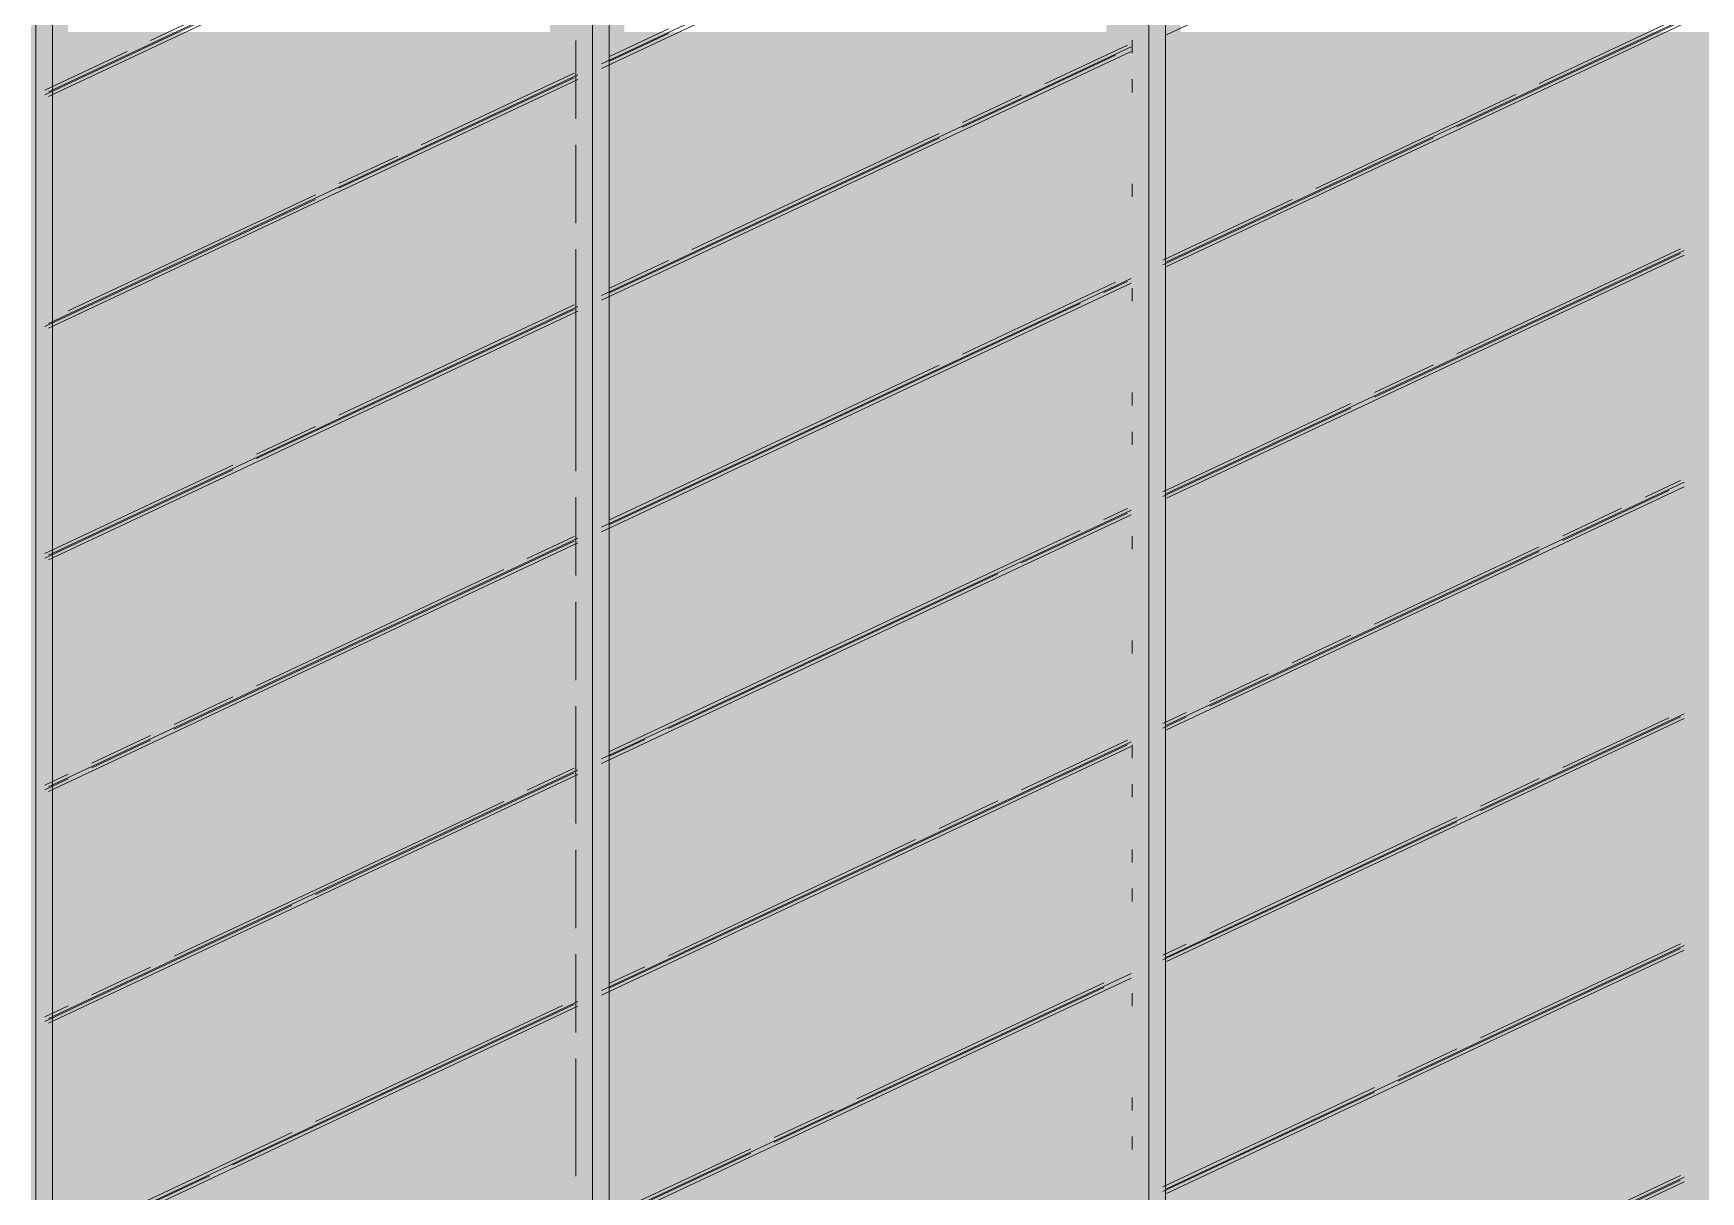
# Model space of a CAD drawing. Header units: millimetres. Extents: x 5 to 1315, y 5 to 292.
# Drawn here: x 1131.67 to 1139.16, y 218.79 to 223.99 of the extents above; entities that cross this region are included whole.
import ezdxf

# ---------------------------------------------------------------- set-up
doc = ezdxf.new("R2010")
doc.units = ezdxf.units.MM
doc.layers.add('EXISTING', color=7, linetype='Continuous')
doc.layers.add('IMAGES', color=7, linetype='Continuous')

# ---------------------------------------------------------------- blocks, each defined once
blk = doc.blocks.new('SHEET_03')
at = {"layer": 'EXISTING', "color": 250, "lineweight": 9}
for p, q in [((236.6793, 232.0195), (236.6793, 215.368)), ((236.7543, 215.4032), (236.7543, 232.0547)), ((234.2539, 214.2293), (234.2539, 230.8809)), ((234.1789, 230.8457), (234.1789, 214.1941)), ((231.6785, 229.6718), (231.6785, 213.0203)), ((231.7536, 213.0555), (231.7536, 229.707)), ((236.7578, 223.987), (239.0842, 225.0792)), ((234.22, 223.8571), (236.5992, 224.9741)), ((234.22, 223.8363), (236.5992, 224.9533)), ((231.735, 223.7312), (234.1143, 224.8482)), ((231.735, 223.7104), (234.1143, 224.8274)), ((231.7184, 223.7183), (233.3045, 224.4629)), ((232.4586, 224.0866), (232.1942, 223.9625)), ((236.7578, 222.9671), (239.0842, 224.0593)), ((239.0675, 224.0671), (238.433, 223.7693)), ((234.5206, 224.0139), (234.2562, 223.8898)), ((234.2562, 223.869), (234.5206, 223.9931)), ((236.7578, 222.9463), (239.0842, 224.0385)), ((238.0629, 223.5747), (239.0675, 224.0463)), ((232.0885, 223.9128), (231.7184, 223.7391)), ((234.1039, 223.6105), (234.1039, 223.9623)), ((234.22, 222.8164), (236.5992, 223.9334)), ((234.22, 222.7956), (236.5992, 223.9126)), ((236.5825, 223.9412), (236.2124, 223.7675)), ((236.6043, 223.9049), (236.6043, 223.9635)), ((235.8423, 223.5729), (236.5297, 223.8956)), ((231.735, 222.6905), (234.1143, 223.8075)), ((231.735, 222.6697), (234.1143, 223.7867)), ((233.0402, 223.2981), (234.0976, 223.7945)), ((234.0976, 223.8153), (233.4103, 223.4926)), ((236.6043, 223.729), (236.6043, 223.7876)), ((236.1067, 223.7178), (235.8423, 223.5937)), ((238.3273, 223.7196), (237.4285, 223.2976)), ((235.7366, 223.5441), (234.6263, 223.0228)), ((236.7412, 222.9542), (237.9572, 223.525)), ((234.1039, 223.1414), (234.1039, 223.4932)), ((234.2562, 222.8283), (235.7366, 223.5233)), ((233.3045, 223.443), (233.0402, 223.3189)), ((236.6043, 223.2599), (236.6043, 223.3185)), ((231.7184, 222.6775), (232.9344, 223.2484)), ((232.9344, 223.2692), (231.8241, 222.748)), ((237.3227, 223.248), (236.7412, 222.975)), ((234.1039, 222.0274), (234.1039, 223.0242)), ((236.7578, 221.9264), (239.0842, 223.0186)), ((237.6928, 222.3602), (239.0675, 223.0056)), ((239.0675, 223.0264), (238.0629, 222.5548)), ((234.5206, 222.9732), (234.2562, 222.8491)), ((236.7578, 221.9056), (239.0842, 222.9978)), ((234.22, 221.7757), (236.5992, 222.8927)), ((234.22, 221.7549), (236.5992, 222.8719)), ((236.5297, 222.8757), (235.8423, 222.553)), ((236.4768, 222.83), (236.5825, 222.8797)), ((236.6043, 222.7908), (236.6043, 222.8495)), ((234.0976, 222.7746), (233.0402, 222.2782)), ((234.2562, 221.7875), (236.3711, 222.7804)), ((231.735, 221.6498), (234.1143, 222.7668)), ((231.735, 221.629), (234.1143, 222.746)), ((232.6701, 222.0836), (234.0976, 222.7538)), ((235.7366, 222.5034), (234.2562, 221.8083)), ((237.9572, 222.5051), (237.6928, 222.381)), ((236.6043, 222.3218), (236.6043, 222.3804)), ((237.5871, 222.3314), (236.7412, 221.9342)), ((236.7412, 221.9134), (237.5871, 222.3106)), ((232.9344, 222.2285), (232.6701, 222.1044)), ((236.6043, 222.1459), (236.6043, 222.2045)), ((232.5643, 222.0548), (231.7184, 221.6576)), ((231.7184, 221.6368), (232.5643, 222.034)), ((236.7578, 220.8857), (239.0842, 221.9779)), ((236.7578, 220.8649), (239.0842, 221.957)), ((239.0675, 221.9857), (238.9089, 221.9112)), ((234.1039, 221.5584), (234.1039, 221.9102)), ((238.5388, 221.7166), (239.0146, 221.94)), ((234.22, 220.735), (236.5992, 221.852)), ((234.22, 220.7142), (236.5992, 221.8311)), ((236.1067, 221.6156), (236.5825, 221.839)), ((236.5825, 221.8598), (236.4768, 221.8101)), ((238.8031, 221.8616), (238.5388, 221.7375)), ((231.735, 220.6091), (234.1143, 221.7261)), ((234.0976, 221.7339), (233.8861, 221.6346)), ((236.3711, 221.7605), (234.2562, 220.7676)), ((236.6043, 221.6768), (236.6043, 221.7355)), ((231.735, 220.5883), (234.1143, 221.7052)), ((232.3, 220.8691), (234.0976, 221.7131)), ((236.9526, 220.972), (238.433, 221.667)), ((238.433, 221.6878), (237.6928, 221.3403)), ((233.7804, 221.585), (232.6701, 221.0637)), ((234.5206, 220.8709), (236.001, 221.5659)), ((234.1039, 221.0893), (234.1039, 221.4411)), ((237.5871, 221.2907), (237.3227, 221.1666)), ((236.6043, 221.2078), (236.6043, 221.2664)), ((237.217, 221.1169), (236.9526, 220.9928)), ((232.5643, 221.0141), (232.3, 220.8899)), ((234.1039, 220.4443), (234.1039, 220.972)), ((236.8469, 220.9432), (236.7412, 220.8935)), ((236.7412, 220.8727), (236.8469, 220.9224)), ((236.7578, 219.845), (239.0842, 220.9371)), ((236.7578, 219.8242), (239.0842, 220.9163)), ((238.1687, 220.5022), (239.0675, 220.9241)), ((239.0146, 220.9201), (238.5388, 220.6967)), ((232.1942, 220.8403), (231.9299, 220.7162)), ((231.9299, 220.6954), (232.1942, 220.8195)), ((234.22, 219.6943), (236.5992, 220.8112)), ((234.22, 219.6734), (236.5992, 220.7904)), ((234.2562, 220.7468), (234.4148, 220.8213)), ((234.2562, 219.7061), (236.5825, 220.7982)), ((236.5825, 220.8191), (236.1067, 220.5957)), ((236.6043, 220.7387), (236.6043, 220.7974)), ((231.735, 219.5684), (234.1143, 220.6853)), ((234.0976, 220.6932), (233.8861, 220.5939)), ((231.8241, 220.6666), (231.7184, 220.6169)), ((231.7184, 220.5961), (231.8241, 220.6457)), ((231.735, 219.5476), (234.1143, 220.6645)), ((232.9344, 220.1263), (234.0976, 220.6723)), ((236.6043, 220.5628), (236.6043, 220.6215)), ((238.433, 220.6471), (238.1687, 220.523)), ((233.7804, 220.5442), (232.3, 219.8492)), ((236.001, 220.546), (235.7366, 220.4219)), ((236.7412, 219.832), (238.0629, 220.4525)), ((238.0629, 220.4733), (236.9526, 219.9521)), ((234.1039, 219.9753), (234.1039, 220.3271)), ((235.6309, 220.3723), (234.5206, 219.851)), ((236.6043, 220.2697), (236.6043, 220.3283)), ((236.6043, 220.0938), (236.6043, 220.1524)), ((231.7184, 219.5554), (232.8287, 220.0766)), ((234.1039, 219.5062), (234.1039, 219.858)), ((236.8469, 219.9024), (236.7412, 219.8528)), ((236.7578, 218.8043), (239.0842, 219.8964)), ((236.7578, 218.7834), (239.0842, 219.8756)), ((237.7986, 219.2877), (239.0675, 219.8834)), ((239.0675, 219.9042), (238.1687, 219.4823)), ((232.1942, 219.7996), (231.9299, 219.6755)), ((234.4148, 219.8014), (234.2562, 219.7269)), ((234.22, 218.6535), (236.5992, 219.7705)), ((234.22, 218.6327), (236.5992, 219.7497)), ((234.9964, 219.0129), (236.4768, 219.7079)), ((236.4768, 219.7287), (235.3665, 219.2074)), ((231.735, 218.5276), (234.1143, 219.6446)), ((232.5643, 218.9118), (234.0976, 219.6316)), ((236.6043, 219.6247), (236.6043, 219.6833)), ((231.8241, 219.6258), (231.7184, 219.5762)), ((231.735, 218.5068), (234.1143, 219.6238)), ((234.0447, 219.6276), (232.9344, 219.1064)), ((238.0629, 219.4326), (237.7986, 219.3085)), ((234.1039, 218.8613), (234.1039, 219.389)), ((237.6928, 219.2589), (236.7412, 218.8121)), ((236.6043, 219.1557), (236.6043, 219.2143)), ((236.7412, 218.7913), (237.6928, 219.2381)), ((235.2608, 219.1578), (234.9964, 219.0337)), ((232.8287, 219.0567), (231.7184, 218.5355)), ((236.6043, 218.9798), (236.6043, 219.0384)), ((234.8907, 218.984), (234.2562, 218.6862)), ((234.2562, 218.6654), (234.8907, 218.9632)), ((231.7184, 218.5147), (232.4586, 218.8622)), ((236.7578, 217.7635), (239.0842, 218.8557)), ((236.7578, 217.7427), (239.0842, 218.8349)), ((237.4285, 218.0732), (239.0675, 218.8427)), ((239.0675, 218.8635), (237.7986, 218.2678))]:
    blk.add_line(p, q, dxfattribs=at)
at = {"layer": 'IMAGES', "color": 7}
for points in [[(236.6553, 222), (236.8219, 222), (236.6553, 225), (236.8219, 225)], [(231.6562, 218.6667), (231.8228, 218.6667), (231.6562, 224.6667), (231.8228, 224.6667)], [(234.1557, 223.8333), (234.3224, 223.8333), (234.1557, 224.6667), (234.3224, 224.6667)], [(236.4886, 223.8333), (236.6553, 223.8333), (236.4886, 224.6667), (236.6553, 224.6667)], [(233.9891, 223.8333), (234.1557, 223.8333), (233.9891, 224.5), (234.1557, 224.5)], [(231.8228, 223.8333), (232.656, 223.8333), (231.8228, 224), (232.656, 224)], [(232.656, 223.8333), (233.9891, 223.8333), (232.656, 224), (233.9891, 224)], [(234.3224, 223.8333), (234.8223, 223.8333), (234.3224, 224), (234.8223, 224)], [(234.8223, 223.8333), (236.4886, 223.8333), (234.8223, 224), (236.4886, 224)], [(236.8219, 223.1667), (236.9885, 223.1667), (236.8219, 224), (236.9885, 224)], [(236.9885, 223.8333), (238.6549, 223.8333), (236.9885, 224), (238.6549, 224)], [(238.6549, 223.8333), (238.9882, 223.8333), (238.6549, 224), (238.9882, 224)], [(238.9882, 223.8333), (239.3214, 223.8333), (238.9882, 224), (239.3214, 224)], [(231.8228, 223.6667), (232.3227, 223.6667), (231.8228, 223.8333), (232.3227, 223.8333)], [(232.3227, 223.6667), (233.9891, 223.6667), (232.3227, 223.8333), (233.9891, 223.8333)], [(233.9891, 223.6667), (234.3224, 223.6667), (233.9891, 223.8333), (234.3224, 223.8333)], [(234.3224, 223), (234.489, 223), (234.3224, 223.8333), (234.489, 223.8333)], [(234.489, 223.6667), (236.1554, 223.6667), (234.489, 223.8333), (236.1554, 223.8333)], [(236.1554, 223.6667), (236.6553, 223.6667), (236.1554, 223.8333), (236.6553, 223.8333)], [(236.9885, 223.6667), (238.155, 223.6667), (236.9885, 223.8333), (238.155, 223.8333)], [(238.155, 223.6667), (239.1548, 223.6667), (238.155, 223.8333), (239.1548, 223.8333)], [(239.1548, 223.1667), (239.3214, 223.1667), (239.1548, 223.8333), (239.3214, 223.8333)], [(231.8228, 223.5), (233.6558, 223.5), (231.8228, 223.6667), (233.6558, 223.6667)], [(233.6558, 223.5), (233.8225, 223.5), (233.6558, 223.6667), (233.8225, 223.6667)], [(233.8225, 223.5), (234.1557, 223.5), (233.8225, 223.6667), (234.1557, 223.6667)], [(234.1557, 222.6667), (234.3224, 222.6667), (234.1557, 223.6667), (234.3224, 223.6667)], [(234.489, 223.5), (235.8221, 223.5), (234.489, 223.6667), (235.8221, 223.6667)], [(235.8221, 223.5), (236.322, 223.5), (235.8221, 223.6667), (236.322, 223.6667)], [(236.322, 223.5), (236.4886, 223.5), (236.322, 223.6667), (236.4886, 223.6667)], [(236.4886, 222.8333), (236.6553, 222.8333), (236.4886, 223.6667), (236.6553, 223.6667)], [(236.9885, 223.5), (237.8217, 223.5), (236.9885, 223.6667), (237.8217, 223.6667)], [(237.8217, 223.5), (238.4882, 223.5), (237.8217, 223.6667), (238.4882, 223.6667)], [(238.4882, 223.5), (238.9882, 223.5), (238.4882, 223.6667), (238.9882, 223.6667)], [(238.9882, 223), (239.1548, 223), (238.9882, 223.6667), (239.1548, 223.6667)], [(231.8228, 223.3333), (233.1559, 223.3333), (231.8228, 223.5), (233.1559, 223.5)], [(233.1559, 223.3333), (233.8225, 223.3333), (233.1559, 223.5), (233.8225, 223.5)], [(233.8225, 223.3333), (233.9891, 223.3333), (233.8225, 223.5), (233.9891, 223.5)], [(233.9891, 222.6667), (234.1557, 222.6667), (233.9891, 223.5), (234.1557, 223.5)], [(234.489, 223.3333), (235.3222, 223.3333), (234.489, 223.5), (235.3222, 223.5)], [(235.3222, 223.3333), (235.9887, 223.3333), (235.3222, 223.5), (235.9887, 223.5)], [(235.9887, 223.3333), (236.4886, 223.3333), (235.9887, 223.5), (236.4886, 223.5)], [(236.9885, 223.3333), (237.6551, 223.3333), (236.9885, 223.5), (237.6551, 223.5)], [(237.6551, 223.3333), (238.155, 223.3333), (237.6551, 223.5), (238.155, 223.5)], [(238.155, 223.3333), (238.9882, 223.3333), (238.155, 223.5), (238.9882, 223.5)], [(231.8228, 223.1667), (232.8226, 223.1667), (231.8228, 223.3333), (232.8226, 223.3333)], [(232.8226, 223.1667), (232.9893, 223.1667), (232.8226, 223.3333), (232.9893, 223.3333)], [(232.9893, 223.1667), (233.1559, 223.1667), (232.9893, 223.3333), (233.1559, 223.3333)], [(233.1559, 223.1667), (233.4892, 223.1667), (233.1559, 223.3333), (233.4892, 223.3333)], [(233.4892, 223.1667), (233.9891, 223.1667), (233.4892, 223.3333), (233.9891, 223.3333)], [(234.489, 223.1667), (234.9889, 223.1667), (234.489, 223.3333), (234.9889, 223.3333)], [(234.9889, 223.1667), (235.6554, 223.1667), (234.9889, 223.3333), (235.6554, 223.3333)], [(235.6554, 223.1667), (236.4886, 223.1667), (235.6554, 223.3333), (236.4886, 223.3333)], [(236.9885, 223.1667), (237.1552, 223.1667), (236.9885, 223.3333), (237.1552, 223.3333)], [(237.1552, 223.1667), (237.8217, 223.1667), (237.1552, 223.3333), (237.8217, 223.3333)], [(237.8217, 223.1667), (238.9882, 223.1667), (237.8217, 223.3333), (238.9882, 223.3333)], [(231.8228, 223), (232.4894, 223), (231.8228, 223.1667), (232.4894, 223.1667)], [(232.4894, 223), (233.1559, 223), (232.4894, 223.1667), (233.1559, 223.1667)], [(233.1559, 223), (233.9891, 223), (233.1559, 223.1667), (233.9891, 223.1667)], [(234.489, 223), (234.6556, 223), (234.489, 223.1667), (234.6556, 223.1667)], [(234.6556, 223), (235.3222, 223), (234.6556, 223.1667), (235.3222, 223.1667)], [(235.3222, 223), (236.4886, 223), (235.3222, 223.1667), (236.4886, 223.1667)], [(236.8219, 222.8333), (237.1552, 222.8333), (236.8219, 223.1667), (237.1552, 223.1667)], [(237.1552, 223), (237.3218, 223), (237.1552, 223.1667), (237.3218, 223.1667)], [(237.3218, 223), (237.4884, 223), (237.3218, 223.1667), (237.4884, 223.1667)], [(237.4884, 223), (238.9882, 223), (237.4884, 223.1667), (238.9882, 223.1667)], [(239.1548, 223), (239.4881, 223), (239.1548, 223.1667), (239.4881, 223.1667)], [(231.8228, 222.8333), (231.9895, 222.8333), (231.8228, 223), (231.9895, 223)], [(231.9895, 222.8333), (232.656, 222.8333), (231.9895, 223), (232.656, 223)], [(232.656, 222.8333), (233.9891, 222.8333), (232.656, 223), (233.9891, 223)], [(234.3224, 222.8333), (234.9889, 222.8333), (234.3224, 223), (234.9889, 223)], [(234.9889, 222.8333), (236.4886, 222.8333), (234.9889, 223), (236.4886, 223)], [(237.1552, 222.8333), (238.6549, 222.8333), (237.1552, 223), (238.6549, 223)], [(238.6549, 222.8333), (238.9882, 222.8333), (238.6549, 223), (238.9882, 223)], [(238.9882, 222.8333), (239.3214, 222.8333), (238.9882, 223), (239.3214, 223)], [(231.8228, 222.6667), (232.3227, 222.6667), (231.8228, 222.8333), (232.3227, 222.8333)], [(232.3227, 222.6667), (233.9891, 222.6667), (232.3227, 222.8333), (233.9891, 222.8333)], [(234.3224, 222), (234.489, 222), (234.3224, 222.8333), (234.489, 222.8333)], [(234.489, 222.6667), (236.1554, 222.6667), (234.489, 222.8333), (236.1554, 222.8333)], [(236.1554, 222.6667), (236.6553, 222.6667), (236.1554, 222.8333), (236.6553, 222.8333)], [(236.8219, 222.1667), (236.9885, 222.1667), (236.8219, 222.8333), (236.9885, 222.8333)], [(236.9885, 222.6667), (238.4882, 222.6667), (236.9885, 222.8333), (238.4882, 222.8333)], [(238.4882, 222.6667), (239.1548, 222.6667), (238.4882, 222.8333), (239.1548, 222.8333)], [(239.1548, 220), (239.3214, 220), (239.1548, 222.8333), (239.3214, 222.8333)], [(231.8228, 222.5), (231.9895, 222.5), (231.8228, 222.6667), (231.9895, 222.6667)], [(231.9895, 222.5), (233.4892, 222.5), (231.9895, 222.6667), (233.4892, 222.6667)], [(233.4892, 222.5), (233.9891, 222.5), (233.4892, 222.6667), (233.9891, 222.6667)], [(233.9891, 222.5), (234.3224, 222.5), (233.9891, 222.6667), (234.3224, 222.6667)], [(234.489, 222.5), (235.8221, 222.5), (234.489, 222.6667), (235.8221, 222.6667)], [(235.8221, 222.5), (236.322, 222.5), (235.8221, 222.6667), (236.322, 222.6667)], [(236.322, 222.5), (236.4886, 222.5), (236.322, 222.6667), (236.4886, 222.6667)], [(236.4886, 221.8333), (236.6553, 221.8333), (236.4886, 222.6667), (236.6553, 222.6667)], [(236.9885, 222.5), (237.9883, 222.5), (236.9885, 222.6667), (237.9883, 222.6667)], [(237.9883, 222.5), (238.6549, 222.5), (237.9883, 222.6667), (238.6549, 222.6667)], [(238.6549, 222.5), (238.9882, 222.5), (238.6549, 222.6667), (238.9882, 222.6667)], [(238.9882, 222), (239.1548, 222), (238.9882, 222.6667), (239.1548, 222.6667)], [(231.8228, 222.3333), (233.3225, 222.3333), (231.8228, 222.5), (233.3225, 222.5)], [(233.3225, 222.3333), (233.8225, 222.3333), (233.3225, 222.5), (233.8225, 222.5)], [(233.8225, 222.3333), (233.9891, 222.3333), (233.8225, 222.5), (233.9891, 222.5)], [(233.9891, 221.6667), (234.1557, 221.6667), (233.9891, 222.5), (234.1557, 222.5)], [(234.1557, 221.6667), (234.3224, 221.6667), (234.1557, 222.5), (234.3224, 222.5)], [(234.489, 222.3333), (235.4888, 222.3333), (234.489, 222.5), (235.4888, 222.5)], [(235.4888, 222.3333), (236.1554, 222.3333), (235.4888, 222.5), (236.1554, 222.5)], [(236.1554, 222.3333), (236.4886, 222.3333), (236.1554, 222.5), (236.4886, 222.5)], [(236.9885, 222.3333), (237.6551, 222.3333), (236.9885, 222.5), (237.6551, 222.5)], [(237.6551, 222.3333), (237.8217, 222.3333), (237.6551, 222.5), (237.8217, 222.5)], [(237.8217, 222.3333), (237.9883, 222.3333), (237.8217, 222.5), (237.9883, 222.5)], [(237.9883, 222.3333), (238.3216, 222.3333), (237.9883, 222.5), (238.3216, 222.5)], [(238.3216, 222.3333), (238.9882, 222.3333), (238.3216, 222.5), (238.9882, 222.5)], [(231.8228, 222.1667), (232.8226, 222.1667), (231.8228, 222.3333), (232.8226, 222.3333)], [(232.8226, 222.1667), (233.4892, 222.1667), (232.8226, 222.3333), (233.4892, 222.3333)], [(233.4892, 222.1667), (233.9891, 222.1667), (233.4892, 222.3333), (233.9891, 222.3333)], [(234.489, 222.1667), (234.9889, 222.1667), (234.489, 222.3333), (234.9889, 222.3333)], [(234.9889, 222.1667), (235.8221, 222.1667), (234.9889, 222.3333), (235.8221, 222.3333)], [(235.8221, 222.1667), (236.4886, 222.1667), (235.8221, 222.3333), (236.4886, 222.3333)], [(236.9885, 222.1667), (237.3218, 222.1667), (236.9885, 222.3333), (237.3218, 222.3333)], [(237.3218, 222.1667), (237.9883, 222.1667), (237.3218, 222.3333), (237.9883, 222.3333)], [(237.9883, 222.1667), (238.9882, 222.1667), (237.9883, 222.3333), (238.9882, 222.3333)], [(231.8228, 222), (232.4894, 222), (231.8228, 222.1667), (232.4894, 222.1667)], [(232.4894, 222), (233.1559, 222), (232.4894, 222.1667), (233.1559, 222.1667)], [(233.1559, 222), (233.9891, 222), (233.1559, 222.1667), (233.9891, 222.1667)], [(234.489, 222), (234.6556, 222), (234.489, 222.1667), (234.6556, 222.1667)], [(234.6556, 222), (235.3222, 222), (234.6556, 222.1667), (235.3222, 222.1667)], [(235.3222, 222), (236.4886, 222), (235.3222, 222.1667), (236.4886, 222.1667)], [(236.8219, 222), (237.4884, 222), (236.8219, 222.1667), (237.4884, 222.1667)], [(237.4884, 222), (238.9882, 222), (237.4884, 222.1667), (238.9882, 222.1667)], [(231.8228, 221.8333), (232.1561, 221.8333), (231.8228, 222), (232.1561, 222)], [(232.1561, 221.8333), (232.8226, 221.8333), (232.1561, 222), (232.8226, 222)], [(232.8226, 221.8333), (233.9891, 221.8333), (232.8226, 222), (233.9891, 222)], [(234.3224, 221.8333), (234.9889, 221.8333), (234.3224, 222), (234.9889, 222)], [(234.9889, 221.8333), (236.4886, 221.8333), (234.9889, 222), (236.4886, 222)], [(236.6553, 221.8333), (236.9885, 221.8333), (236.6553, 222), (236.9885, 222)], [(236.9885, 221.8333), (237.1552, 221.8333), (236.9885, 222), (237.1552, 222)], [(237.1552, 221.8333), (238.8215, 221.8333), (237.1552, 222), (238.8215, 222)], [(238.8215, 221.8333), (239.1548, 221.8333), (238.8215, 222), (239.1548, 222)], [(231.8228, 221.6667), (232.3227, 221.6667), (231.8228, 221.8333), (232.3227, 221.8333)], [(232.3227, 221.6667), (233.9891, 221.6667), (232.3227, 221.8333), (233.9891, 221.8333)], [(234.3224, 221.6667), (234.6556, 221.6667), (234.3224, 221.8333), (234.6556, 221.8333)], [(234.6556, 221.6667), (236.1554, 221.6667), (234.6556, 221.8333), (236.1554, 221.8333)], [(236.1554, 221.6667), (236.6553, 221.6667), (236.1554, 221.8333), (236.6553, 221.8333)], [(236.6553, 221), (236.8219, 221), (236.6553, 221.8333), (236.8219, 221.8333)], [(236.8219, 221.1667), (236.9885, 221.1667), (236.8219, 221.8333), (236.9885, 221.8333)], [(236.9885, 221.6667), (238.4882, 221.6667), (236.9885, 221.8333), (238.4882, 221.8333)], [(238.4882, 221.6667), (239.1548, 221.6667), (238.4882, 221.8333), (239.1548, 221.8333)], [(231.8228, 221.5), (232.1561, 221.5), (231.8228, 221.6667), (232.1561, 221.6667)], [(232.1561, 221.5), (233.6558, 221.5), (232.1561, 221.6667), (233.6558, 221.6667)], [(233.6558, 221.5), (233.9891, 221.5), (233.6558, 221.6667), (233.9891, 221.6667)], [(233.9891, 221.5), (234.3224, 221.5), (233.9891, 221.6667), (234.3224, 221.6667)], [(234.3224, 221), (234.489, 221), (234.3224, 221.6667), (234.489, 221.6667)], [(234.489, 221.5), (235.8221, 221.5), (234.489, 221.6667), (235.8221, 221.6667)], [(235.8221, 221.5), (236.6553, 221.5), (235.8221, 221.6667), (236.6553, 221.6667)], [(236.9885, 221.5), (238.155, 221.5), (236.9885, 221.6667), (238.155, 221.6667)], [(238.155, 221.5), (238.6549, 221.5), (238.155, 221.6667), (238.6549, 221.6667)], [(238.6549, 221.5), (238.9882, 221.5), (238.6549, 221.6667), (238.9882, 221.6667)], [(238.9882, 221), (239.1548, 221), (238.9882, 221.6667), (239.1548, 221.6667)], [(231.8228, 221.3333), (233.3225, 221.3333), (231.8228, 221.5), (233.3225, 221.5)], [(233.3225, 221.3333), (234.1557, 221.3333), (233.3225, 221.5), (234.1557, 221.5)], [(234.1557, 218.5), (234.3224, 218.5), (234.1557, 221.5), (234.3224, 221.5)], [(234.489, 221.3333), (235.4888, 221.3333), (234.489, 221.5), (235.4888, 221.5)], [(235.4888, 221.3333), (236.1554, 221.3333), (235.4888, 221.5), (236.1554, 221.5)], [(236.1554, 221.3333), (236.4886, 221.3333), (236.1554, 221.5), (236.4886, 221.5)], [(236.4886, 220.8333), (236.6553, 220.8333), (236.4886, 221.5), (236.6553, 221.5)], [(236.9885, 221.3333), (237.8217, 221.3333), (236.9885, 221.5), (237.8217, 221.5)], [(237.8217, 221.3333), (238.3216, 221.3333), (237.8217, 221.5), (238.3216, 221.5)], [(238.3216, 221.3333), (238.9882, 221.3333), (238.3216, 221.5), (238.9882, 221.5)], [(231.8228, 221.1667), (232.9893, 221.1667), (231.8228, 221.3333), (232.9893, 221.3333)], [(232.9893, 221.1667), (233.4892, 221.1667), (232.9893, 221.3333), (233.4892, 221.3333)], [(233.4892, 221.1667), (233.9891, 221.1667), (233.4892, 221.3333), (233.9891, 221.3333)], [(233.9891, 220.6667), (234.1557, 220.6667), (233.9891, 221.3333), (234.1557, 221.3333)], [(234.489, 221.1667), (235.3222, 221.1667), (234.489, 221.3333), (235.3222, 221.3333)], [(235.3222, 221.1667), (235.8221, 221.1667), (235.3222, 221.3333), (235.8221, 221.3333)], [(235.8221, 221.1667), (236.4886, 221.1667), (235.8221, 221.3333), (236.4886, 221.3333)], [(236.9885, 221.1667), (237.4884, 221.1667), (236.9885, 221.3333), (237.4884, 221.3333)], [(237.4884, 221.1667), (237.9883, 221.1667), (237.4884, 221.3333), (237.9883, 221.3333)], [(237.9883, 221.1667), (238.9882, 221.1667), (237.9883, 221.3333), (238.9882, 221.3333)], [(231.8228, 221), (232.656, 221), (231.8228, 221.1667), (232.656, 221.1667)], [(232.656, 221), (233.1559, 221), (232.656, 221.1667), (233.1559, 221.1667)], [(233.1559, 221), (233.9891, 221), (233.1559, 221.1667), (233.9891, 221.1667)], [(234.489, 221), (234.8223, 221), (234.489, 221.1667), (234.8223, 221.1667)], [(234.8223, 221), (235.4888, 221), (234.8223, 221.1667), (235.4888, 221.1667)], [(235.4888, 221), (236.4886, 221), (235.4888, 221.1667), (236.4886, 221.1667)], [(236.8219, 221), (237.6551, 221), (236.8219, 221.1667), (237.6551, 221.1667)], [(237.6551, 221), (238.9882, 221), (237.6551, 221.1667), (238.9882, 221.1667)], [(231.8228, 220.8333), (232.3227, 220.8333), (231.8228, 221), (232.3227, 221)], [(232.3227, 220.8333), (232.8226, 220.8333), (232.3227, 221), (232.8226, 221)], [(232.8226, 220.8333), (233.9891, 220.8333), (232.8226, 221), (233.9891, 221)], [(234.3224, 220.8333), (235.1555, 220.8333), (234.3224, 221), (235.1555, 221)], [(235.1555, 220.8333), (236.4886, 220.8333), (235.1555, 221), (236.4886, 221)], [(236.6553, 220.8333), (236.9885, 220.8333), (236.6553, 221), (236.9885, 221)], [(236.9885, 220.8333), (237.3218, 220.8333), (236.9885, 221), (237.3218, 221)], [(237.3218, 220.8333), (238.8215, 220.8333), (237.3218, 221), (238.8215, 221)], [(238.8215, 220.8333), (239.1548, 220.8333), (238.8215, 221), (239.1548, 221)], [(231.8228, 220.6667), (232.4894, 220.6667), (231.8228, 220.8333), (232.4894, 220.8333)], [(232.4894, 220.6667), (233.9891, 220.6667), (232.4894, 220.8333), (233.9891, 220.8333)], [(234.3224, 220.6667), (234.6556, 220.6667), (234.3224, 220.8333), (234.6556, 220.8333)], [(234.6556, 220.6667), (236.322, 220.6667), (234.6556, 220.8333), (236.322, 220.8333)], [(236.322, 220.6667), (236.4886, 220.6667), (236.322, 220.8333), (236.4886, 220.8333)], [(236.4886, 220.6667), (236.8219, 220.6667), (236.4886, 220.8333), (236.8219, 220.8333)], [(236.8219, 220), (236.9885, 220), (236.8219, 220.8333), (236.9885, 220.8333)], [(236.9885, 220.6667), (238.6549, 220.6667), (236.9885, 220.8333), (238.6549, 220.8333)], [(238.6549, 220.6667), (239.1548, 220.6667), (238.6549, 220.8333), (239.1548, 220.8333)], [(231.8228, 220.5), (232.1561, 220.5), (231.8228, 220.6667), (232.1561, 220.6667)], [(232.1561, 220.5), (233.8225, 220.5), (232.1561, 220.6667), (233.8225, 220.6667)], [(233.8225, 220.5), (234.1557, 220.5), (233.8225, 220.6667), (234.1557, 220.6667)], [(234.3224, 219.8333), (234.489, 219.8333), (234.3224, 220.6667), (234.489, 220.6667)], [(234.489, 220.5), (236.1554, 220.5), (234.489, 220.6667), (236.1554, 220.6667)], [(236.1554, 220.5), (236.6553, 220.5), (236.1554, 220.6667), (236.6553, 220.6667)], [(236.6553, 219.8333), (236.8219, 219.8333), (236.6553, 220.6667), (236.8219, 220.6667)], [(236.9885, 220.5), (238.155, 220.5), (236.9885, 220.6667), (238.155, 220.6667)], [(238.155, 220.5), (238.8215, 220.5), (238.155, 220.6667), (238.8215, 220.6667)], [(238.8215, 220.5), (238.9882, 220.5), (238.8215, 220.6667), (238.9882, 220.6667)], [(238.9882, 219.8333), (239.1548, 219.8333), (238.9882, 220.6667), (239.1548, 220.6667)], [(231.8228, 220.3333), (233.4892, 220.3333), (231.8228, 220.5), (233.4892, 220.5)], [(233.4892, 220.3333), (234.1557, 220.3333), (233.4892, 220.5), (234.1557, 220.5)], [(234.489, 220.3333), (235.6554, 220.3333), (234.489, 220.5), (235.6554, 220.5)], [(235.6554, 220.3333), (235.8221, 220.3333), (235.6554, 220.5), (235.8221, 220.5)], [(235.8221, 220.3333), (235.9887, 220.3333), (235.8221, 220.5), (235.9887, 220.5)], [(235.9887, 220.3333), (236.1554, 220.3333), (235.9887, 220.5), (236.1554, 220.5)], [(236.1554, 220.3333), (236.4886, 220.3333), (236.1554, 220.5), (236.4886, 220.5)], [(236.4886, 219.8333), (236.6553, 219.8333), (236.4886, 220.5), (236.6553, 220.5)], [(236.9885, 220.3333), (237.8217, 220.3333), (236.9885, 220.5), (237.8217, 220.5)], [(237.8217, 220.3333), (238.4882, 220.3333), (237.8217, 220.5), (238.4882, 220.5)], [(238.4882, 220.3333), (238.9882, 220.3333), (238.4882, 220.5), (238.9882, 220.5)], [(231.8228, 220.1667), (232.9893, 220.1667), (231.8228, 220.3333), (232.9893, 220.3333)], [(232.9893, 220.1667), (233.6558, 220.1667), (232.9893, 220.3333), (233.6558, 220.3333)], [(233.6558, 220.1667), (233.9891, 220.1667), (233.6558, 220.3333), (233.9891, 220.3333)], [(233.9891, 219.6667), (234.1557, 219.6667), (233.9891, 220.3333), (234.1557, 220.3333)], [(234.489, 220.1667), (235.1555, 220.1667), (234.489, 220.3333), (235.1555, 220.3333)], [(235.1555, 220.1667), (235.9887, 220.1667), (235.1555, 220.3333), (235.9887, 220.3333)], [(235.9887, 220.1667), (236.4886, 220.1667), (235.9887, 220.3333), (236.4886, 220.3333)], [(236.9885, 220.1667), (237.4884, 220.1667), (236.9885, 220.3333), (237.4884, 220.3333)], [(237.4884, 220.1667), (238.155, 220.1667), (237.4884, 220.3333), (238.155, 220.3333)], [(238.155, 220.1667), (238.9882, 220.1667), (238.155, 220.3333), (238.9882, 220.3333)], [(231.8228, 220), (232.656, 220), (231.8228, 220.1667), (232.656, 220.1667)], [(232.656, 220), (233.3225, 220), (232.656, 220.1667), (233.3225, 220.1667)], [(233.3225, 220), (233.9891, 220), (233.3225, 220.1667), (233.9891, 220.1667)], [(234.489, 220), (234.9889, 220), (234.489, 220.1667), (234.9889, 220.1667)], [(234.9889, 220), (235.4888, 220), (234.9889, 220.1667), (235.4888, 220.1667)], [(235.4888, 220), (236.4886, 220), (235.4888, 220.1667), (236.4886, 220.1667)], [(236.9885, 220), (237.1552, 220), (236.9885, 220.1667), (237.1552, 220.1667)], [(237.1552, 220), (237.8217, 220), (237.1552, 220.1667), (237.8217, 220.1667)], [(237.8217, 220), (238.9882, 220), (237.8217, 220.1667), (238.9882, 220.1667)], [(231.8228, 219.8333), (232.3227, 219.8333), (231.8228, 220), (232.3227, 220)], [(232.3227, 219.8333), (232.9893, 219.8333), (232.3227, 220), (232.9893, 220)], [(232.9893, 219.8333), (233.9891, 219.8333), (232.9893, 220), (233.9891, 220)], [(234.489, 219.8333), (234.6556, 219.8333), (234.489, 220), (234.6556, 220)], [(234.6556, 219.8333), (235.1555, 219.8333), (234.6556, 220), (235.1555, 220)], [(235.1555, 219.8333), (236.4886, 219.8333), (235.1555, 220), (236.4886, 220)], [(236.8219, 219.8333), (237.4884, 219.8333), (236.8219, 220), (237.4884, 220)], [(237.4884, 219.8333), (238.9882, 219.8333), (237.4884, 220), (238.9882, 220)], [(239.1548, 219.8333), (239.4881, 219.8333), (239.1548, 220), (239.4881, 220)], [(231.8228, 219.6667), (232.1561, 219.6667), (231.8228, 219.8333), (232.1561, 219.8333)], [(232.1561, 219.6667), (232.656, 219.6667), (232.1561, 219.8333), (232.656, 219.8333)], [(232.656, 219.6667), (233.9891, 219.6667), (232.656, 219.8333), (233.9891, 219.8333)], [(234.3224, 219.6667), (234.8223, 219.6667), (234.3224, 219.8333), (234.8223, 219.8333)], [(234.8223, 219.6667), (236.322, 219.6667), (234.8223, 219.8333), (236.322, 219.8333)], [(236.322, 219.6667), (236.4886, 219.6667), (236.322, 219.8333), (236.4886, 219.8333)], [(236.4886, 219.6667), (236.8219, 219.6667), (236.4886, 219.8333), (236.8219, 219.8333)], [(236.8219, 219.6667), (237.1552, 219.6667), (236.8219, 219.8333), (237.1552, 219.8333)], [(237.1552, 219.6667), (238.6549, 219.6667), (237.1552, 219.8333), (238.6549, 219.8333)], [(238.6549, 219.6667), (239.1548, 219.6667), (238.6549, 219.8333), (239.1548, 219.8333)], [(239.1548, 219), (239.3214, 219), (239.1548, 219.8333), (239.3214, 219.8333)], [(231.8228, 219.5), (232.3227, 219.5), (231.8228, 219.6667), (232.3227, 219.6667)], [(232.3227, 219.5), (233.8225, 219.5), (232.3227, 219.6667), (233.8225, 219.6667)], [(233.8225, 219.5), (234.1557, 219.5), (233.8225, 219.6667), (234.1557, 219.6667)], [(234.3224, 218.8333), (234.489, 218.8333), (234.3224, 219.6667), (234.489, 219.6667)], [(234.489, 219.5), (235.9887, 219.5), (234.489, 219.6667), (235.9887, 219.6667)], [(235.9887, 219.5), (236.6553, 219.5), (235.9887, 219.6667), (236.6553, 219.6667)], [(236.6553, 215.6667), (236.8219, 215.6667), (236.6553, 219.6667), (236.8219, 219.6667)], [(236.8219, 219), (236.9885, 219), (236.8219, 219.6667), (236.9885, 219.6667)], [(236.9885, 219.5), (238.3216, 219.5), (236.9885, 219.6667), (238.3216, 219.6667)], [(238.3216, 219.5), (238.8215, 219.5), (238.3216, 219.6667), (238.8215, 219.6667)], [(238.8215, 219.5), (238.9882, 219.5), (238.8215, 219.6667), (238.9882, 219.6667)], [(238.9882, 218.8333), (239.1548, 218.8333), (238.9882, 219.6667), (239.1548, 219.6667)], [(231.8228, 219.3333), (231.9895, 219.3333), (231.8228, 219.5), (231.9895, 219.5)], [(231.9895, 219.3333), (233.4892, 219.3333), (231.9895, 219.5), (233.4892, 219.5)], [(233.4892, 219.3333), (234.1557, 219.3333), (233.4892, 219.5), (234.1557, 219.5)], [(234.489, 219.3333), (235.6554, 219.3333), (234.489, 219.5), (235.6554, 219.5)], [(235.6554, 219.3333), (236.322, 219.3333), (235.6554, 219.5), (236.322, 219.5)], [(236.322, 219.3333), (236.4886, 219.3333), (236.322, 219.5), (236.4886, 219.5)], [(236.4886, 218.6667), (236.6553, 218.6667), (236.4886, 219.5), (236.6553, 219.5)], [(236.9885, 219.3333), (237.8217, 219.3333), (236.9885, 219.5), (237.8217, 219.5)], [(237.8217, 219.3333), (238.4882, 219.3333), (237.8217, 219.5), (238.4882, 219.5)], [(238.4882, 219.3333), (238.9882, 219.3333), (238.4882, 219.5), (238.9882, 219.5)], [(231.8228, 219.1667), (233.1559, 219.1667), (231.8228, 219.3333), (233.1559, 219.3333)], [(233.1559, 219.1667), (233.8225, 219.1667), (233.1559, 219.3333), (233.8225, 219.3333)], [(233.8225, 219.1667), (233.9891, 219.1667), (233.8225, 219.3333), (233.9891, 219.3333)], [(233.9891, 218.5), (234.1557, 218.5), (233.9891, 219.3333), (234.1557, 219.3333)], [(234.489, 219.1667), (235.3222, 219.1667), (234.489, 219.3333), (235.3222, 219.3333)], [(235.3222, 219.1667), (235.9887, 219.1667), (235.3222, 219.3333), (235.9887, 219.3333)], [(235.9887, 219.1667), (236.4886, 219.1667), (235.9887, 219.3333), (236.4886, 219.3333)], [(236.9885, 219.1667), (237.4884, 219.1667), (236.9885, 219.3333), (237.4884, 219.3333)], [(237.4884, 219.1667), (238.155, 219.1667), (237.4884, 219.3333), (238.155, 219.3333)], [(238.155, 219.1667), (238.9882, 219.1667), (238.155, 219.3333), (238.9882, 219.3333)], [(231.8228, 219), (232.656, 219), (231.8228, 219.1667), (232.656, 219.1667)], [(232.656, 219), (233.4892, 219), (232.656, 219.1667), (233.4892, 219.1667)], [(233.4892, 219), (233.9891, 219), (233.4892, 219.1667), (233.9891, 219.1667)], [(234.489, 219), (234.9889, 219), (234.489, 219.1667), (234.9889, 219.1667)], [(234.9889, 219), (235.6554, 219), (234.9889, 219.1667), (235.6554, 219.1667)], [(235.6554, 219), (236.4886, 219), (235.6554, 219.1667), (236.4886, 219.1667)], [(236.9885, 219), (237.1552, 219), (236.9885, 219.1667), (237.1552, 219.1667)], [(237.1552, 219), (237.8217, 219), (237.1552, 219.1667), (237.8217, 219.1667)], [(237.8217, 219), (238.9882, 219), (237.8217, 219.1667), (238.9882, 219.1667)], [(231.8228, 218.8333), (232.3227, 218.8333), (231.8228, 219), (232.3227, 219)], [(232.3227, 218.8333), (232.656, 218.8333), (232.3227, 219), (232.656, 219)], [(232.656, 218.8333), (232.8226, 218.8333), (232.656, 219), (232.8226, 219)], [(232.8226, 218.8333), (232.9893, 218.8333), (232.8226, 219), (232.9893, 219)], [(232.9893, 218.8333), (233.9891, 218.8333), (232.9893, 219), (233.9891, 219)], [(234.489, 218.8333), (234.6556, 218.8333), (234.489, 219), (234.6556, 219)], [(234.6556, 218.8333), (235.1555, 218.8333), (234.6556, 219), (235.1555, 219)], [(235.1555, 218.8333), (236.4886, 218.8333), (235.1555, 219), (236.4886, 219)], [(236.8219, 218.8333), (237.4884, 218.8333), (236.8219, 219), (237.4884, 219)], [(237.4884, 218.8333), (238.9882, 218.8333), (237.4884, 219), (238.9882, 219)], [(239.1548, 218.8333), (239.4881, 218.8333), (239.1548, 219), (239.4881, 219)], [(231.8228, 218.6667), (231.9895, 218.6667), (231.8228, 218.8333), (231.9895, 218.8333)], [(231.9895, 218.6667), (232.656, 218.6667), (231.9895, 218.8333), (232.656, 218.8333)], [(232.656, 218.6667), (233.9891, 218.6667), (232.656, 218.8333), (233.9891, 218.8333)], [(234.3224, 218.6667), (234.8223, 218.6667), (234.3224, 218.8333), (234.8223, 218.8333)], [(234.8223, 218.6667), (236.4886, 218.6667), (234.8223, 218.8333), (236.4886, 218.8333)], [(236.8219, 218.6667), (237.1552, 218.6667), (236.8219, 218.8333), (237.1552, 218.8333)], [(237.1552, 218.6667), (238.6549, 218.6667), (237.1552, 218.8333), (238.6549, 218.8333)], [(238.6549, 218.6667), (238.9882, 218.6667), (238.6549, 218.8333), (238.9882, 218.8333)], [(238.9882, 218.6667), (239.3214, 218.6667), (238.9882, 218.8333), (239.3214, 218.8333)]]:
    blk.add_solid(points, dxfattribs=at)

msp = doc.modelspace()

# ---------------------------------------------------------------- block references
msp.add_blockref('SHEET_03', (900, 0))

doc.saveas('drawing.dxf')
